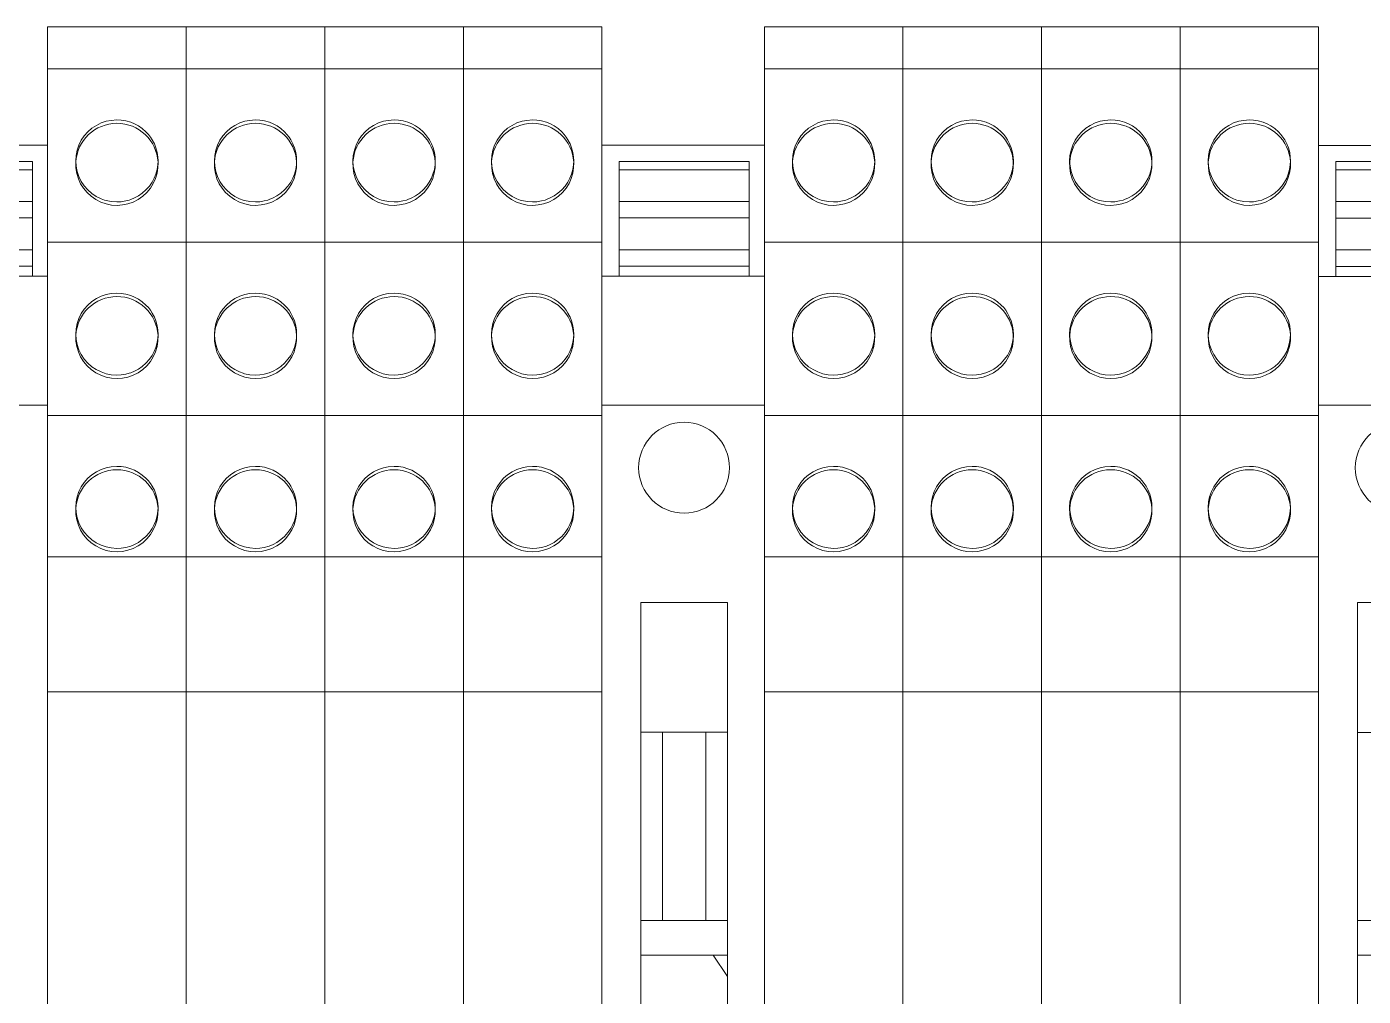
# Model space of a CAD drawing. Header units: millimetres. Extents: x 979 to 3414, y -1029 to 703.
# Drawn here: x 2670.4 to 2732.1, y -971.7 to -926.9 of the extents above; entities that cross this region are included whole.
import ezdxf

# ---------------------------------------------------------------- set-up
doc = ezdxf.new("R2010")
doc.units = ezdxf.units.MM
doc.layers.add('eProC - L2', color=41, linetype='Continuous', lineweight=20)

# ---------------------------------------------------------------- blocks, each defined once
blk = doc.blocks.new('eProC_Z_BPSN-SI-520')
at = {"layer": 'eProC - L2'}
for p, q in [((0.794, -6.05), (0.794, -0.749)), ((0.794, -0.749), (3.794, -0.749)), ((0.794, -1.131), (3.794, -1.131)), ((6.794, -0.749), (3.794, -0.749)), ((6.794, -1.131), (3.794, -1.131)), ((6.794, -6.05), (6.794, -0.749)), ((0.794, -2.594), (3.794, -2.594)), ((6.794, -2.594), (3.794, -2.594)), ((0.794, -3.358), (3.794, -3.358)), ((6.794, -3.358), (3.794, -3.358)), ((0.794, -4.822), (3.794, -4.822)), ((6.794, -4.822), (3.794, -4.822)), ((7.5, -6.05), (0, -6.05)), ((0.794, -5.585), (3.794, -5.585)), ((6.794, -5.585), (3.794, -5.585)), ((7.5, -11.996), (0, -11.996)), ((1.794, -42.11), (1.794, -21.11)), ((1.794, -21.11), (5.794, -21.11)), ((5.794, -42.11), (5.794, -21.11)), ((1.794, -27.11), (5.794, -27.11)), ((2.794, -35.795), (2.794, -27.11)), ((4.794, -35.795), (4.794, -27.11)), ((1.794, -35.795), (5.794, -35.795)), ((1.794, -37.396), (5.794, -37.396)), ((5.794, -38.389), (5.144, -37.396)), ((1.794, -42.11), (5.794, -42.11)), ((1.794, -59.11), (1.794, -44.11)), ((1.794, -44.11), (5.794, -44.11)), ((5.794, -59.11), (5.794, -44.11)), ((1.794, -59.11), (5.794, -59.11)), ((7.5, -60.072), (0, -60.072)), ((7.5, -61.577), (0, -61.577)), ((0.644, -78.601), (0.644, -61.577)), ((0.994, -78.601), (0.994, -61.577)), ((6.594, -61.647), (0.994, -61.647)), ((6.594, -78.601), (6.594, -61.577)), ((6.944, -78.601), (6.944, -61.577)), ((0.994, -67.83), (0.644, -67.83)), ((6.594, -67.83), (6.944, -67.83)), ((6.594, -68.91), (0.994, -68.91)), ((1.294, -77.853), (1.294, -69.103)), ((6.594, -69.103), (1.294, -69.103)), ((0.994, -70.001), (0.644, -70.001)), ((6.594, -69.783), (1.294, -69.783)), ((6.594, -70.001), (6.944, -70.001)), ((6.594, -70.757), (1.294, -70.757)), ((0.644, -71.801), (0.994, -71.801)), ((6.594, -71.919), (1.294, -71.919)), ((6.944, -71.801), (6.594, -71.801)), ((6.594, -72.893), (1.294, -72.893)), ((6.594, -74.054), (1.294, -74.054)), ((0.994, -74.801), (0.644, -74.801)), ((6.594, -75.029), (1.294, -75.029)), ((6.594, -74.801), (6.944, -74.801)), ((6.594, -76.19), (1.294, -76.19)), ((6.594, -77.165), (1.294, -77.165)), ((6.594, -77.853), (1.294, -77.853)), ((6.594, -78.601), (0.994, -78.601))]:
    blk.add_line(p, q, dxfattribs=at)
blk.add_lwpolyline([(0, 0), (7.5, 0), (7.5, -78.601), (0, -78.601)], close=True, dxfattribs=at)
for centre in [(3.794, -14.89), (3.794, -64.565)]:
    blk.add_circle(centre, 2.1, dxfattribs=at)

msp = doc.modelspace()

# ---------------------------------------------------------------- linework, layer by layer
at = {"layer": 'eProC - L2'}
for p, q in [((2677.771, -926.895), (2671.371, -926.895)), ((2671.371, -926.895), (2671.371, -951.384)), ((2677.771, -926.896), (2671.371, -926.896)), ((2677.771, -926.902), (2671.371, -926.902)), ((2677.771, -926.895), (2677.771, -1014.872)), ((2684.171, -926.895), (2677.771, -926.895)), ((2677.771, -926.895), (2677.771, -951.384)), ((2684.171, -926.896), (2677.771, -926.896)), ((2684.171, -926.902), (2677.771, -926.902)), ((2684.171, -926.895), (2684.171, -1014.872)), ((2690.571, -926.895), (2684.171, -926.895)), ((2684.171, -926.895), (2684.171, -951.384)), ((2690.571, -926.896), (2684.171, -926.896)), ((2690.571, -926.902), (2684.171, -926.902)), ((2690.571, -926.895), (2690.571, -1014.872)), ((2696.971, -926.895), (2690.571, -926.895)), ((2690.571, -926.895), (2690.571, -951.384)), ((2696.971, -926.896), (2690.571, -926.896)), ((2696.971, -926.902), (2690.571, -926.902)), ((2696.971, -926.895), (2696.971, -1014.872)), ((2696.971, -926.895), (2696.971, -951.384)), ((2710.871, -926.895), (2704.471, -926.895)), ((2704.471, -926.895), (2704.471, -951.384)), ((2710.871, -926.896), (2704.471, -926.896)), ((2710.871, -926.902), (2704.471, -926.902)), ((2710.871, -926.895), (2710.871, -1014.872)), ((2717.271, -926.895), (2710.871, -926.895)), ((2710.871, -926.895), (2710.871, -951.384)), ((2717.271, -926.896), (2710.871, -926.896)), ((2717.271, -926.902), (2710.871, -926.902)), ((2717.271, -926.895), (2717.271, -1014.872)), ((2723.671, -926.895), (2717.271, -926.895)), ((2717.271, -926.895), (2717.271, -951.384)), ((2723.671, -926.896), (2717.271, -926.896)), ((2723.671, -926.902), (2717.271, -926.902)), ((2723.671, -926.895), (2723.671, -1014.872)), ((2730.071, -926.895), (2723.671, -926.895)), ((2723.671, -926.895), (2723.671, -951.384)), ((2730.071, -926.896), (2723.671, -926.896)), ((2730.071, -926.902), (2723.671, -926.902)), ((2730.071, -926.895), (2730.071, -1014.872)), ((2730.071, -926.895), (2730.071, -951.384)), ((2677.771, -928.847), (2671.371, -928.847)), ((2684.171, -928.847), (2677.771, -928.847)), ((2690.571, -928.847), (2684.171, -928.847)), ((2696.971, -928.847), (2690.571, -928.847)), ((2710.871, -928.847), (2704.471, -928.847)), ((2717.271, -928.847), (2710.871, -928.847)), ((2723.671, -928.847), (2717.271, -928.847)), ((2730.071, -928.847), (2723.671, -928.847)), ((2672.671, -933.087), (2672.671, -933.25)), ((2676.472, -933.25), (2676.472, -933.087)), ((2679.071, -933.087), (2679.071, -933.25)), ((2682.872, -933.25), (2682.872, -933.087)), ((2685.471, -933.087), (2685.471, -933.25)), ((2689.272, -933.25), (2689.272, -933.087)), ((2691.871, -933.087), (2691.871, -933.25)), ((2695.672, -933.25), (2695.672, -933.087)), ((2705.771, -933.087), (2705.771, -933.25)), ((2709.572, -933.25), (2709.572, -933.087)), ((2712.171, -933.087), (2712.171, -933.25)), ((2715.972, -933.25), (2715.972, -933.087)), ((2718.571, -933.087), (2718.571, -933.25)), ((2722.372, -933.25), (2722.372, -933.087)), ((2724.971, -933.087), (2724.971, -933.25)), ((2728.772, -933.25), (2728.772, -933.087)), ((2677.771, -936.847), (2671.371, -936.847)), ((2684.171, -936.847), (2677.771, -936.847)), ((2690.571, -936.847), (2684.171, -936.847)), ((2696.971, -936.847), (2690.571, -936.847)), ((2710.871, -936.847), (2704.471, -936.847)), ((2717.271, -936.847), (2710.871, -936.847)), ((2723.671, -936.847), (2717.271, -936.847)), ((2730.071, -936.847), (2723.671, -936.847)), ((2672.671, -941.087), (2672.671, -941.25)), ((2676.472, -941.25), (2676.472, -941.087)), ((2679.071, -941.087), (2679.071, -941.25)), ((2682.872, -941.25), (2682.872, -941.087)), ((2685.471, -941.087), (2685.471, -941.25)), ((2689.272, -941.25), (2689.272, -941.087)), ((2691.871, -941.087), (2691.871, -941.25)), ((2695.672, -941.25), (2695.672, -941.087)), ((2705.771, -941.087), (2705.771, -941.25)), ((2709.572, -941.25), (2709.572, -941.087)), ((2712.171, -941.087), (2712.171, -941.25)), ((2715.972, -941.25), (2715.972, -941.087)), ((2718.571, -941.087), (2718.571, -941.25)), ((2722.372, -941.25), (2722.372, -941.087)), ((2724.971, -941.087), (2724.971, -941.25)), ((2728.772, -941.25), (2728.772, -941.087)), ((2677.771, -944.847), (2671.371, -944.847)), ((2684.171, -944.847), (2677.771, -944.847)), ((2690.571, -944.847), (2684.171, -944.847)), ((2696.971, -944.847), (2690.571, -944.847)), ((2710.871, -944.847), (2704.471, -944.847)), ((2717.271, -944.847), (2710.871, -944.847)), ((2723.671, -944.847), (2717.271, -944.847)), ((2730.071, -944.847), (2723.671, -944.847)), ((2672.671, -949.087), (2672.671, -949.25)), ((2676.472, -949.25), (2676.472, -949.087)), ((2679.071, -949.087), (2679.071, -949.25)), ((2682.872, -949.25), (2682.872, -949.087)), ((2685.471, -949.087), (2685.471, -949.25)), ((2689.272, -949.25), (2689.272, -949.087)), ((2691.871, -949.087), (2691.871, -949.25)), ((2695.672, -949.25), (2695.672, -949.087)), ((2705.771, -949.087), (2705.771, -949.25)), ((2709.572, -949.25), (2709.572, -949.087)), ((2712.171, -949.087), (2712.171, -949.25)), ((2715.972, -949.25), (2715.972, -949.087)), ((2718.571, -949.087), (2718.571, -949.25)), ((2722.372, -949.25), (2722.372, -949.087)), ((2724.971, -949.087), (2724.971, -949.25)), ((2728.772, -949.25), (2728.772, -949.087)), ((2677.771, -951.384), (2671.371, -951.384)), ((2671.371, -951.384), (2671.371, -957.605)), ((2677.771, -957.605), (2677.771, -951.384)), ((2684.171, -951.384), (2677.771, -951.384)), ((2677.771, -951.384), (2677.771, -957.605)), ((2684.171, -957.605), (2684.171, -951.384)), ((2690.571, -951.384), (2684.171, -951.384)), ((2684.171, -951.384), (2684.171, -957.605)), ((2690.571, -957.605), (2690.571, -951.384)), ((2696.971, -951.384), (2690.571, -951.384)), ((2690.571, -951.384), (2690.571, -957.605)), ((2696.971, -957.605), (2696.971, -951.384)), ((2696.971, -951.384), (2696.971, -957.605)), ((2710.871, -951.384), (2704.471, -951.384)), ((2704.471, -951.384), (2704.471, -957.605)), ((2710.871, -957.605), (2710.871, -951.384)), ((2717.271, -951.384), (2710.871, -951.384)), ((2710.871, -951.384), (2710.871, -957.605)), ((2717.271, -957.605), (2717.271, -951.384)), ((2723.671, -951.384), (2717.271, -951.384)), ((2717.271, -951.384), (2717.271, -957.605)), ((2723.671, -957.605), (2723.671, -951.384)), ((2730.071, -951.384), (2723.671, -951.384)), ((2723.671, -951.384), (2723.671, -957.605)), ((2730.071, -957.605), (2730.071, -951.384)), ((2730.071, -951.384), (2730.071, -957.605)), ((2677.771, -957.605), (2671.371, -957.605)), ((2671.371, -1006.872), (2671.371, -957.605)), ((2671.971, -957.612), (2671.371, -957.612)), ((2677.771, -957.612), (2677.171, -957.612)), ((2684.171, -957.605), (2677.771, -957.605)), ((2677.771, -1006.872), (2677.771, -957.605)), ((2678.371, -957.612), (2677.771, -957.612)), ((2684.171, -957.612), (2683.571, -957.612)), ((2690.571, -957.605), (2684.171, -957.605)), ((2684.171, -1006.872), (2684.171, -957.605)), ((2684.771, -957.612), (2684.171, -957.612)), ((2690.571, -957.612), (2689.971, -957.612)), ((2696.971, -957.605), (2690.571, -957.605)), ((2690.571, -1006.872), (2690.571, -957.605)), ((2691.171, -957.612), (2690.571, -957.612)), ((2696.971, -1006.872), (2696.971, -957.605)), ((2710.871, -957.605), (2704.471, -957.605)), ((2704.471, -1006.872), (2704.471, -957.605)), ((2705.071, -957.612), (2704.471, -957.612)), ((2710.871, -957.612), (2710.271, -957.612)), ((2717.271, -957.605), (2710.871, -957.605)), ((2710.871, -1006.872), (2710.871, -957.605)), ((2711.471, -957.612), (2710.871, -957.612)), ((2717.271, -957.612), (2716.671, -957.612)), ((2723.671, -957.605), (2717.271, -957.605)), ((2717.271, -1006.872), (2717.271, -957.605)), ((2717.871, -957.612), (2717.271, -957.612)), ((2723.671, -957.612), (2723.071, -957.612)), ((2730.071, -957.605), (2723.671, -957.605)), ((2723.671, -1006.872), (2723.671, -957.605)), ((2724.271, -957.612), (2723.671, -957.612)), ((2730.071, -1006.872), (2730.071, -957.605))]:
    msp.add_line(p, q, dxfattribs=at)
for points in [[(2672.671, -933.087), (2672.687, -932.84), (2672.736, -932.598), (2672.816, -932.363), (2672.926, -932.141), (2673.064, -931.936), (2673.228, -931.75), (2673.416, -931.587), (2673.622, -931.45), (2673.844, -931.341), (2674.079, -931.262), (2674.301, -931.218), (2674.571, -931.197)], [(2676.472, -933.088), (2676.463, -932.913), (2676.433, -932.709), (2676.372, -932.482), (2676.3, -932.302), (2676.202, -932.116), (2676.12, -931.991), (2676.024, -931.868), (2675.913, -931.748), (2675.744, -931.599), (2675.567, -931.477), (2675.388, -931.381), (2675.211, -931.307), (2674.983, -931.242), (2674.768, -931.208), (2674.571, -931.197)], [(2679.071, -933.087), (2679.087, -932.84), (2679.136, -932.598), (2679.216, -932.363), (2679.326, -932.141), (2679.464, -931.936), (2679.628, -931.75), (2679.816, -931.587), (2680.022, -931.45), (2680.244, -931.341), (2680.479, -931.262), (2680.701, -931.218), (2680.971, -931.197)], [(2682.872, -933.088), (2682.863, -932.913), (2682.833, -932.709), (2682.772, -932.482), (2682.7, -932.302), (2682.602, -932.116), (2682.52, -931.991), (2682.424, -931.868), (2682.313, -931.748), (2682.144, -931.599), (2681.967, -931.477), (2681.788, -931.381), (2681.611, -931.307), (2681.383, -931.242), (2681.168, -931.208), (2680.971, -931.197)], [(2685.471, -933.087), (2685.487, -932.84), (2685.536, -932.598), (2685.616, -932.363), (2685.726, -932.141), (2685.864, -931.936), (2686.028, -931.75), (2686.216, -931.587), (2686.422, -931.45), (2686.644, -931.341), (2686.879, -931.262), (2687.101, -931.218), (2687.371, -931.197)], [(2689.272, -933.088), (2689.263, -932.913), (2689.233, -932.709), (2689.172, -932.482), (2689.1, -932.302), (2689.002, -932.116), (2688.92, -931.991), (2688.824, -931.868), (2688.713, -931.748), (2688.544, -931.599), (2688.367, -931.477), (2688.188, -931.381), (2688.011, -931.307), (2687.783, -931.242), (2687.568, -931.208), (2687.371, -931.197)], [(2691.871, -933.087), (2691.887, -932.84), (2691.936, -932.598), (2692.016, -932.363), (2692.126, -932.141), (2692.264, -931.936), (2692.428, -931.75), (2692.616, -931.587), (2692.822, -931.45), (2693.044, -931.341), (2693.279, -931.262), (2693.501, -931.218), (2693.771, -931.197)], [(2695.672, -933.088), (2695.663, -932.913), (2695.633, -932.709), (2695.572, -932.482), (2695.5, -932.302), (2695.402, -932.116), (2695.32, -931.991), (2695.224, -931.868), (2695.113, -931.748), (2694.944, -931.599), (2694.767, -931.477), (2694.588, -931.381), (2694.411, -931.307), (2694.183, -931.242), (2693.968, -931.208), (2693.771, -931.197)], [(2705.771, -933.087), (2705.787, -932.84), (2705.836, -932.598), (2705.916, -932.363), (2706.026, -932.141), (2706.164, -931.936), (2706.328, -931.75), (2706.516, -931.587), (2706.722, -931.45), (2706.944, -931.341), (2707.179, -931.262), (2707.401, -931.218), (2707.671, -931.197)], [(2709.572, -933.088), (2709.563, -932.913), (2709.533, -932.709), (2709.472, -932.482), (2709.4, -932.302), (2709.302, -932.116), (2709.22, -931.991), (2709.124, -931.868), (2709.013, -931.748), (2708.844, -931.599), (2708.667, -931.477), (2708.488, -931.381), (2708.311, -931.307), (2708.083, -931.242), (2707.868, -931.208), (2707.671, -931.197)], [(2712.171, -933.087), (2712.187, -932.84), (2712.236, -932.598), (2712.316, -932.363), (2712.426, -932.141), (2712.564, -931.936), (2712.728, -931.75), (2712.916, -931.587), (2713.122, -931.45), (2713.344, -931.341), (2713.579, -931.262), (2713.801, -931.218), (2714.071, -931.197)], [(2715.972, -933.088), (2715.963, -932.913), (2715.933, -932.709), (2715.872, -932.482), (2715.8, -932.302), (2715.702, -932.116), (2715.62, -931.991), (2715.524, -931.868), (2715.413, -931.748), (2715.244, -931.599), (2715.067, -931.477), (2714.888, -931.381), (2714.711, -931.307), (2714.483, -931.242), (2714.268, -931.208), (2714.071, -931.197)], [(2718.571, -933.087), (2718.587, -932.84), (2718.636, -932.598), (2718.716, -932.363), (2718.826, -932.141), (2718.964, -931.936), (2719.128, -931.75), (2719.316, -931.587), (2719.522, -931.45), (2719.744, -931.341), (2719.979, -931.262), (2720.201, -931.218), (2720.471, -931.197)], [(2722.372, -933.088), (2722.363, -932.913), (2722.333, -932.709), (2722.272, -932.482), (2722.2, -932.302), (2722.102, -932.116), (2722.02, -931.991), (2721.924, -931.868), (2721.813, -931.748), (2721.644, -931.599), (2721.467, -931.477), (2721.288, -931.381), (2721.111, -931.307), (2720.883, -931.242), (2720.668, -931.208), (2720.471, -931.197)], [(2724.971, -933.087), (2724.987, -932.84), (2725.036, -932.598), (2725.116, -932.363), (2725.226, -932.141), (2725.364, -931.936), (2725.528, -931.75), (2725.716, -931.587), (2725.922, -931.45), (2726.144, -931.341), (2726.379, -931.262), (2726.601, -931.218), (2726.871, -931.197)], [(2728.772, -933.088), (2728.763, -932.913), (2728.733, -932.709), (2728.672, -932.482), (2728.6, -932.302), (2728.502, -932.116), (2728.42, -931.991), (2728.324, -931.868), (2728.213, -931.748), (2728.044, -931.599), (2727.867, -931.477), (2727.688, -931.381), (2727.511, -931.307), (2727.283, -931.242), (2727.068, -931.208), (2726.871, -931.197)], [(2673.997, -934.898), (2673.836, -934.84), (2673.619, -934.732), (2673.417, -934.595), (2673.229, -934.429), (2673.064, -934.242), (2672.927, -934.037), (2672.816, -933.813), (2672.736, -933.578), (2672.688, -933.336), (2672.671, -933.088), (2672.671, -933.087)], [(2675.142, -934.899), (2675.206, -934.877), (2675.384, -934.804), (2675.563, -934.707), (2675.741, -934.583), (2675.912, -934.432), (2676.069, -934.255), (2676.196, -934.072), (2676.294, -933.888), (2676.367, -933.709), (2676.43, -933.482), (2676.462, -933.275), (2676.472, -933.091), (2676.472, -933.088)], [(2680.397, -934.898), (2680.236, -934.84), (2680.019, -934.732), (2679.817, -934.595), (2679.629, -934.429), (2679.464, -934.242), (2679.327, -934.037), (2679.216, -933.813), (2679.136, -933.578), (2679.088, -933.336), (2679.071, -933.088), (2679.071, -933.087)], [(2681.542, -934.899), (2681.606, -934.877), (2681.784, -934.804), (2681.963, -934.707), (2682.141, -934.583), (2682.312, -934.432), (2682.469, -934.255), (2682.596, -934.072), (2682.694, -933.888), (2682.767, -933.709), (2682.83, -933.482), (2682.862, -933.275), (2682.872, -933.091), (2682.872, -933.088)], [(2686.797, -934.898), (2686.636, -934.84), (2686.419, -934.732), (2686.217, -934.595), (2686.029, -934.429), (2685.864, -934.242), (2685.727, -934.037), (2685.616, -933.813), (2685.536, -933.578), (2685.488, -933.336), (2685.471, -933.088), (2685.471, -933.087)], [(2687.942, -934.899), (2688.006, -934.877), (2688.184, -934.804), (2688.363, -934.707), (2688.541, -934.583), (2688.712, -934.432), (2688.869, -934.255), (2688.996, -934.072), (2689.094, -933.888), (2689.167, -933.709), (2689.23, -933.482), (2689.262, -933.275), (2689.272, -933.091), (2689.272, -933.088)], [(2693.197, -934.898), (2693.036, -934.84), (2692.819, -934.732), (2692.617, -934.595), (2692.429, -934.429), (2692.264, -934.242), (2692.127, -934.037), (2692.016, -933.813), (2691.936, -933.578), (2691.888, -933.336), (2691.871, -933.088), (2691.871, -933.087)], [(2694.342, -934.899), (2694.406, -934.877), (2694.584, -934.804), (2694.763, -934.707), (2694.941, -934.583), (2695.112, -934.432), (2695.269, -934.255), (2695.396, -934.072), (2695.494, -933.888), (2695.567, -933.709), (2695.63, -933.482), (2695.662, -933.275), (2695.672, -933.091), (2695.672, -933.088)], [(2707.097, -934.898), (2706.936, -934.84), (2706.719, -934.732), (2706.517, -934.595), (2706.329, -934.429), (2706.164, -934.242), (2706.027, -934.037), (2705.916, -933.813), (2705.836, -933.578), (2705.788, -933.336), (2705.771, -933.088), (2705.771, -933.087)], [(2708.242, -934.899), (2708.306, -934.877), (2708.484, -934.804), (2708.663, -934.707), (2708.841, -934.583), (2709.012, -934.432), (2709.169, -934.255), (2709.296, -934.072), (2709.394, -933.888), (2709.467, -933.709), (2709.53, -933.482), (2709.562, -933.275), (2709.572, -933.091), (2709.572, -933.088)], [(2713.497, -934.898), (2713.336, -934.84), (2713.119, -934.732), (2712.917, -934.595), (2712.729, -934.429), (2712.564, -934.242), (2712.427, -934.037), (2712.316, -933.813), (2712.236, -933.578), (2712.188, -933.336), (2712.171, -933.088), (2712.171, -933.087)], [(2714.642, -934.899), (2714.706, -934.877), (2714.884, -934.804), (2715.063, -934.707), (2715.241, -934.583), (2715.412, -934.432), (2715.569, -934.255), (2715.696, -934.072), (2715.794, -933.888), (2715.867, -933.709), (2715.93, -933.482), (2715.962, -933.275), (2715.972, -933.091), (2715.972, -933.088)], [(2719.897, -934.898), (2719.736, -934.84), (2719.519, -934.732), (2719.317, -934.595), (2719.129, -934.429), (2718.964, -934.242), (2718.827, -934.037), (2718.716, -933.813), (2718.636, -933.578), (2718.588, -933.336), (2718.571, -933.088), (2718.571, -933.087)], [(2721.042, -934.899), (2721.106, -934.877), (2721.284, -934.804), (2721.463, -934.707), (2721.641, -934.583), (2721.812, -934.432), (2721.969, -934.255), (2722.096, -934.072), (2722.194, -933.888), (2722.267, -933.709), (2722.33, -933.482), (2722.362, -933.275), (2722.372, -933.091), (2722.372, -933.088)], [(2726.297, -934.898), (2726.136, -934.84), (2725.919, -934.732), (2725.717, -934.595), (2725.529, -934.429), (2725.364, -934.242), (2725.227, -934.037), (2725.116, -933.813), (2725.036, -933.578), (2724.988, -933.336), (2724.971, -933.088), (2724.971, -933.087)], [(2727.442, -934.899), (2727.506, -934.877), (2727.684, -934.804), (2727.863, -934.707), (2728.041, -934.583), (2728.212, -934.432), (2728.369, -934.255), (2728.496, -934.072), (2728.594, -933.888), (2728.667, -933.709), (2728.73, -933.482), (2728.762, -933.275), (2728.772, -933.091), (2728.772, -933.088)], [(2674.571, -934.987), (2674.312, -934.967), (2674.067, -934.918), (2673.997, -934.898)], [(2674.571, -934.987), (2674.765, -934.977), (2674.978, -934.942), (2675.142, -934.899)], [(2680.971, -934.987), (2680.712, -934.967), (2680.467, -934.918), (2680.397, -934.898)], [(2680.971, -934.987), (2681.165, -934.977), (2681.378, -934.942), (2681.542, -934.899)], [(2687.371, -934.987), (2687.112, -934.967), (2686.867, -934.918), (2686.797, -934.898)], [(2687.371, -934.987), (2687.565, -934.977), (2687.778, -934.942), (2687.942, -934.899)], [(2693.771, -934.987), (2693.512, -934.967), (2693.267, -934.918), (2693.197, -934.898)], [(2693.771, -934.987), (2693.965, -934.977), (2694.178, -934.942), (2694.342, -934.899)], [(2707.671, -934.987), (2707.412, -934.967), (2707.167, -934.918), (2707.097, -934.898)], [(2707.671, -934.987), (2707.865, -934.977), (2708.078, -934.942), (2708.242, -934.899)], [(2714.071, -934.987), (2713.812, -934.967), (2713.567, -934.918), (2713.497, -934.898)], [(2714.071, -934.987), (2714.265, -934.977), (2714.478, -934.942), (2714.642, -934.899)], [(2720.471, -934.987), (2720.212, -934.967), (2719.967, -934.918), (2719.897, -934.898)], [(2720.471, -934.987), (2720.665, -934.977), (2720.878, -934.942), (2721.042, -934.899)], [(2726.871, -934.987), (2726.612, -934.967), (2726.367, -934.918), (2726.297, -934.898)], [(2726.871, -934.987), (2727.065, -934.977), (2727.278, -934.942), (2727.442, -934.899)], [(2672.671, -941.087), (2672.687, -940.84), (2672.736, -940.598), (2672.816, -940.363), (2672.926, -940.141), (2673.064, -939.936), (2673.228, -939.75), (2673.416, -939.587), (2673.622, -939.45), (2673.844, -939.341), (2674.079, -939.262), (2674.301, -939.218), (2674.571, -939.197)], [(2676.472, -941.088), (2676.463, -940.913), (2676.433, -940.709), (2676.372, -940.482), (2676.3, -940.302), (2676.202, -940.116), (2676.12, -939.991), (2676.024, -939.868), (2675.913, -939.748), (2675.744, -939.599), (2675.567, -939.477), (2675.388, -939.381), (2675.211, -939.307), (2674.983, -939.242), (2674.768, -939.208), (2674.571, -939.197)], [(2679.071, -941.087), (2679.087, -940.84), (2679.136, -940.598), (2679.216, -940.363), (2679.326, -940.141), (2679.464, -939.936), (2679.628, -939.75), (2679.816, -939.587), (2680.022, -939.45), (2680.244, -939.341), (2680.479, -939.262), (2680.701, -939.218), (2680.971, -939.197)], [(2682.872, -941.088), (2682.863, -940.913), (2682.833, -940.709), (2682.772, -940.482), (2682.7, -940.302), (2682.602, -940.116), (2682.52, -939.991), (2682.424, -939.868), (2682.313, -939.748), (2682.144, -939.599), (2681.967, -939.477), (2681.788, -939.381), (2681.611, -939.307), (2681.383, -939.242), (2681.168, -939.208), (2680.971, -939.197)], [(2685.471, -941.087), (2685.487, -940.84), (2685.536, -940.598), (2685.616, -940.363), (2685.726, -940.141), (2685.864, -939.936), (2686.028, -939.75), (2686.216, -939.587), (2686.422, -939.45), (2686.644, -939.341), (2686.879, -939.262), (2687.101, -939.218), (2687.371, -939.197)], [(2689.272, -941.088), (2689.263, -940.913), (2689.233, -940.709), (2689.172, -940.482), (2689.1, -940.302), (2689.002, -940.116), (2688.92, -939.991), (2688.824, -939.868), (2688.713, -939.748), (2688.544, -939.599), (2688.367, -939.477), (2688.188, -939.381), (2688.011, -939.307), (2687.783, -939.242), (2687.568, -939.208), (2687.371, -939.197)], [(2691.871, -941.087), (2691.887, -940.84), (2691.936, -940.598), (2692.016, -940.363), (2692.126, -940.141), (2692.264, -939.936), (2692.428, -939.75), (2692.616, -939.587), (2692.822, -939.45), (2693.044, -939.341), (2693.279, -939.262), (2693.501, -939.218), (2693.771, -939.197)], [(2695.672, -941.088), (2695.663, -940.913), (2695.633, -940.709), (2695.572, -940.482), (2695.5, -940.302), (2695.402, -940.116), (2695.32, -939.991), (2695.224, -939.868), (2695.113, -939.748), (2694.944, -939.599), (2694.767, -939.477), (2694.588, -939.381), (2694.411, -939.307), (2694.183, -939.242), (2693.968, -939.208), (2693.771, -939.197)], [(2705.771, -941.087), (2705.787, -940.84), (2705.836, -940.598), (2705.916, -940.363), (2706.026, -940.141), (2706.164, -939.936), (2706.328, -939.75), (2706.516, -939.587), (2706.722, -939.45), (2706.944, -939.341), (2707.179, -939.262), (2707.401, -939.218), (2707.671, -939.197)], [(2709.572, -941.088), (2709.563, -940.913), (2709.533, -940.709), (2709.472, -940.482), (2709.4, -940.302), (2709.302, -940.116), (2709.22, -939.991), (2709.124, -939.868), (2709.013, -939.748), (2708.844, -939.599), (2708.667, -939.477), (2708.488, -939.381), (2708.311, -939.307), (2708.083, -939.242), (2707.868, -939.208), (2707.671, -939.197)], [(2712.171, -941.087), (2712.187, -940.84), (2712.236, -940.598), (2712.316, -940.363), (2712.426, -940.141), (2712.564, -939.936), (2712.728, -939.75), (2712.916, -939.587), (2713.122, -939.45), (2713.344, -939.341), (2713.579, -939.262), (2713.801, -939.218), (2714.071, -939.197)], [(2715.972, -941.088), (2715.963, -940.913), (2715.933, -940.709), (2715.872, -940.482), (2715.8, -940.302), (2715.702, -940.116), (2715.62, -939.991), (2715.524, -939.868), (2715.413, -939.748), (2715.244, -939.599), (2715.067, -939.477), (2714.888, -939.381), (2714.711, -939.307), (2714.483, -939.242), (2714.268, -939.208), (2714.071, -939.197)], [(2718.571, -941.087), (2718.587, -940.84), (2718.636, -940.598), (2718.716, -940.363), (2718.826, -940.141), (2718.964, -939.936), (2719.128, -939.75), (2719.316, -939.587), (2719.522, -939.45), (2719.744, -939.341), (2719.979, -939.262), (2720.201, -939.218), (2720.471, -939.197)], [(2722.372, -941.088), (2722.363, -940.913), (2722.333, -940.709), (2722.272, -940.482), (2722.2, -940.302), (2722.102, -940.116), (2722.02, -939.991), (2721.924, -939.868), (2721.813, -939.748), (2721.644, -939.599), (2721.467, -939.477), (2721.288, -939.381), (2721.111, -939.307), (2720.883, -939.242), (2720.668, -939.208), (2720.471, -939.197)], [(2724.971, -941.087), (2724.987, -940.84), (2725.036, -940.598), (2725.116, -940.363), (2725.226, -940.141), (2725.364, -939.936), (2725.528, -939.75), (2725.716, -939.587), (2725.922, -939.45), (2726.144, -939.341), (2726.379, -939.262), (2726.601, -939.218), (2726.871, -939.197)], [(2728.772, -941.088), (2728.763, -940.913), (2728.733, -940.709), (2728.672, -940.482), (2728.6, -940.302), (2728.502, -940.116), (2728.42, -939.991), (2728.324, -939.868), (2728.213, -939.748), (2728.044, -939.599), (2727.867, -939.477), (2727.688, -939.381), (2727.511, -939.307), (2727.283, -939.242), (2727.068, -939.208), (2726.871, -939.197)], [(2673.997, -942.898), (2673.836, -942.84), (2673.619, -942.732), (2673.417, -942.595), (2673.229, -942.429), (2673.064, -942.242), (2672.927, -942.037), (2672.816, -941.813), (2672.736, -941.578), (2672.688, -941.336), (2672.671, -941.088), (2672.671, -941.087)], [(2675.142, -942.899), (2675.206, -942.877), (2675.384, -942.804), (2675.563, -942.707), (2675.741, -942.583), (2675.912, -942.432), (2676.069, -942.255), (2676.196, -942.072), (2676.294, -941.888), (2676.367, -941.709), (2676.43, -941.482), (2676.462, -941.275), (2676.472, -941.091), (2676.472, -941.088)], [(2680.397, -942.898), (2680.236, -942.84), (2680.019, -942.732), (2679.817, -942.595), (2679.629, -942.429), (2679.464, -942.242), (2679.327, -942.037), (2679.216, -941.813), (2679.136, -941.578), (2679.088, -941.336), (2679.071, -941.088), (2679.071, -941.087)], [(2681.542, -942.899), (2681.606, -942.877), (2681.784, -942.804), (2681.963, -942.707), (2682.141, -942.583), (2682.312, -942.432), (2682.469, -942.255), (2682.596, -942.072), (2682.694, -941.888), (2682.767, -941.709), (2682.83, -941.482), (2682.862, -941.275), (2682.872, -941.091), (2682.872, -941.088)], [(2686.797, -942.898), (2686.636, -942.84), (2686.419, -942.732), (2686.217, -942.595), (2686.029, -942.429), (2685.864, -942.242), (2685.727, -942.037), (2685.616, -941.813), (2685.536, -941.578), (2685.488, -941.336), (2685.471, -941.088), (2685.471, -941.087)], [(2687.942, -942.899), (2688.006, -942.877), (2688.184, -942.804), (2688.363, -942.707), (2688.541, -942.583), (2688.712, -942.432), (2688.869, -942.255), (2688.996, -942.072), (2689.094, -941.888), (2689.167, -941.709), (2689.23, -941.482), (2689.262, -941.275), (2689.272, -941.091), (2689.272, -941.088)], [(2693.197, -942.898), (2693.036, -942.84), (2692.819, -942.732), (2692.617, -942.595), (2692.429, -942.429), (2692.264, -942.242), (2692.127, -942.037), (2692.016, -941.813), (2691.936, -941.578), (2691.888, -941.336), (2691.871, -941.088), (2691.871, -941.087)], [(2694.342, -942.899), (2694.406, -942.877), (2694.584, -942.804), (2694.763, -942.707), (2694.941, -942.583), (2695.112, -942.432), (2695.269, -942.255), (2695.396, -942.072), (2695.494, -941.888), (2695.567, -941.709), (2695.63, -941.482), (2695.662, -941.275), (2695.672, -941.091), (2695.672, -941.088)], [(2707.097, -942.898), (2706.936, -942.84), (2706.719, -942.732), (2706.517, -942.595), (2706.329, -942.429), (2706.164, -942.242), (2706.027, -942.037), (2705.916, -941.813), (2705.836, -941.578), (2705.788, -941.336), (2705.771, -941.088), (2705.771, -941.087)], [(2708.242, -942.899), (2708.306, -942.877), (2708.484, -942.804), (2708.663, -942.707), (2708.841, -942.583), (2709.012, -942.432), (2709.169, -942.255), (2709.296, -942.072), (2709.394, -941.888), (2709.467, -941.709), (2709.53, -941.482), (2709.562, -941.275), (2709.572, -941.091), (2709.572, -941.088)], [(2713.497, -942.898), (2713.336, -942.84), (2713.119, -942.732), (2712.917, -942.595), (2712.729, -942.429), (2712.564, -942.242), (2712.427, -942.037), (2712.316, -941.813), (2712.236, -941.578), (2712.188, -941.336), (2712.171, -941.088), (2712.171, -941.087)], [(2714.642, -942.899), (2714.706, -942.877), (2714.884, -942.804), (2715.063, -942.707), (2715.241, -942.583), (2715.412, -942.432), (2715.569, -942.255), (2715.696, -942.072), (2715.794, -941.888), (2715.867, -941.709), (2715.93, -941.482), (2715.962, -941.275), (2715.972, -941.091), (2715.972, -941.088)], [(2719.897, -942.898), (2719.736, -942.84), (2719.519, -942.732), (2719.317, -942.595), (2719.129, -942.429), (2718.964, -942.242), (2718.827, -942.037), (2718.716, -941.813), (2718.636, -941.578), (2718.588, -941.336), (2718.571, -941.088), (2718.571, -941.087)], [(2721.042, -942.899), (2721.106, -942.877), (2721.284, -942.804), (2721.463, -942.707), (2721.641, -942.583), (2721.812, -942.432), (2721.969, -942.255), (2722.096, -942.072), (2722.194, -941.888), (2722.267, -941.709), (2722.33, -941.482), (2722.362, -941.275), (2722.372, -941.091), (2722.372, -941.088)], [(2726.297, -942.898), (2726.136, -942.84), (2725.919, -942.732), (2725.717, -942.595), (2725.529, -942.429), (2725.364, -942.242), (2725.227, -942.037), (2725.116, -941.813), (2725.036, -941.578), (2724.988, -941.336), (2724.971, -941.088), (2724.971, -941.087)], [(2727.442, -942.899), (2727.506, -942.877), (2727.684, -942.804), (2727.863, -942.707), (2728.041, -942.583), (2728.212, -942.432), (2728.369, -942.255), (2728.496, -942.072), (2728.594, -941.888), (2728.667, -941.709), (2728.73, -941.482), (2728.762, -941.275), (2728.772, -941.091), (2728.772, -941.088)], [(2674.571, -942.987), (2674.312, -942.967), (2674.067, -942.918), (2673.997, -942.898)], [(2674.571, -942.987), (2674.765, -942.977), (2674.978, -942.942), (2675.142, -942.899)], [(2680.971, -942.987), (2680.712, -942.967), (2680.467, -942.918), (2680.397, -942.898)], [(2680.971, -942.987), (2681.165, -942.977), (2681.378, -942.942), (2681.542, -942.899)], [(2687.371, -942.987), (2687.112, -942.967), (2686.867, -942.918), (2686.797, -942.898)], [(2687.371, -942.987), (2687.565, -942.977), (2687.778, -942.942), (2687.942, -942.899)], [(2693.771, -942.987), (2693.512, -942.967), (2693.267, -942.918), (2693.197, -942.898)], [(2693.771, -942.987), (2693.965, -942.977), (2694.178, -942.942), (2694.342, -942.899)], [(2707.671, -942.987), (2707.412, -942.967), (2707.167, -942.918), (2707.097, -942.898)], [(2707.671, -942.987), (2707.865, -942.977), (2708.078, -942.942), (2708.242, -942.899)], [(2714.071, -942.987), (2713.812, -942.967), (2713.567, -942.918), (2713.497, -942.898)], [(2714.071, -942.987), (2714.265, -942.977), (2714.478, -942.942), (2714.642, -942.899)], [(2720.471, -942.987), (2720.212, -942.967), (2719.967, -942.918), (2719.897, -942.898)], [(2720.471, -942.987), (2720.665, -942.977), (2720.878, -942.942), (2721.042, -942.899)], [(2726.871, -942.987), (2726.612, -942.967), (2726.367, -942.918), (2726.297, -942.898)], [(2726.871, -942.987), (2727.065, -942.977), (2727.278, -942.942), (2727.442, -942.899)], [(2672.671, -949.087), (2672.687, -948.84), (2672.736, -948.598), (2672.816, -948.363), (2672.926, -948.141), (2673.064, -947.936), (2673.228, -947.75), (2673.416, -947.587), (2673.622, -947.45), (2673.844, -947.341), (2674.079, -947.262), (2674.301, -947.218), (2674.571, -947.197)], [(2676.472, -949.088), (2676.463, -948.913), (2676.433, -948.709), (2676.372, -948.482), (2676.3, -948.302), (2676.202, -948.116), (2676.12, -947.991), (2676.024, -947.868), (2675.913, -947.748), (2675.744, -947.599), (2675.567, -947.477), (2675.388, -947.381), (2675.211, -947.307), (2674.983, -947.242), (2674.768, -947.208), (2674.571, -947.197)], [(2679.071, -949.087), (2679.087, -948.84), (2679.136, -948.598), (2679.216, -948.363), (2679.326, -948.141), (2679.464, -947.936), (2679.628, -947.75), (2679.816, -947.587), (2680.022, -947.45), (2680.244, -947.341), (2680.479, -947.262), (2680.701, -947.218), (2680.971, -947.197)], [(2682.872, -949.088), (2682.863, -948.913), (2682.833, -948.709), (2682.772, -948.482), (2682.7, -948.302), (2682.602, -948.116), (2682.52, -947.991), (2682.424, -947.868), (2682.313, -947.748), (2682.144, -947.599), (2681.967, -947.477), (2681.788, -947.381), (2681.611, -947.307), (2681.383, -947.242), (2681.168, -947.208), (2680.971, -947.197)], [(2685.471, -949.087), (2685.487, -948.84), (2685.536, -948.598), (2685.616, -948.363), (2685.726, -948.141), (2685.864, -947.936), (2686.028, -947.75), (2686.216, -947.587), (2686.422, -947.45), (2686.644, -947.341), (2686.879, -947.262), (2687.101, -947.218), (2687.371, -947.197)], [(2689.272, -949.088), (2689.263, -948.913), (2689.233, -948.709), (2689.172, -948.482), (2689.1, -948.302), (2689.002, -948.116), (2688.92, -947.991), (2688.824, -947.868), (2688.713, -947.748), (2688.544, -947.599), (2688.367, -947.477), (2688.188, -947.381), (2688.011, -947.307), (2687.783, -947.242), (2687.568, -947.208), (2687.371, -947.197)], [(2691.871, -949.087), (2691.887, -948.84), (2691.936, -948.598), (2692.016, -948.363), (2692.126, -948.141), (2692.264, -947.936), (2692.428, -947.75), (2692.616, -947.587), (2692.822, -947.45), (2693.044, -947.341), (2693.279, -947.262), (2693.501, -947.218), (2693.771, -947.197)], [(2695.672, -949.088), (2695.663, -948.913), (2695.633, -948.709), (2695.572, -948.482), (2695.5, -948.302), (2695.402, -948.116), (2695.32, -947.991), (2695.224, -947.868), (2695.113, -947.748), (2694.944, -947.599), (2694.767, -947.477), (2694.588, -947.381), (2694.411, -947.307), (2694.183, -947.242), (2693.968, -947.208), (2693.771, -947.197)], [(2705.771, -949.087), (2705.787, -948.84), (2705.836, -948.598), (2705.916, -948.363), (2706.026, -948.141), (2706.164, -947.936), (2706.328, -947.75), (2706.516, -947.587), (2706.722, -947.45), (2706.944, -947.341), (2707.179, -947.262), (2707.401, -947.218), (2707.671, -947.197)], [(2709.572, -949.088), (2709.563, -948.913), (2709.533, -948.709), (2709.472, -948.482), (2709.4, -948.302), (2709.302, -948.116), (2709.22, -947.991), (2709.124, -947.868), (2709.013, -947.748), (2708.844, -947.599), (2708.667, -947.477), (2708.488, -947.381), (2708.311, -947.307), (2708.083, -947.242), (2707.868, -947.208), (2707.671, -947.197)], [(2712.171, -949.087), (2712.187, -948.84), (2712.236, -948.598), (2712.316, -948.363), (2712.426, -948.141), (2712.564, -947.936), (2712.728, -947.75), (2712.916, -947.587), (2713.122, -947.45), (2713.344, -947.341), (2713.579, -947.262), (2713.801, -947.218), (2714.071, -947.197)], [(2715.972, -949.088), (2715.963, -948.913), (2715.933, -948.709), (2715.872, -948.482), (2715.8, -948.302), (2715.702, -948.116), (2715.62, -947.991), (2715.524, -947.868), (2715.413, -947.748), (2715.244, -947.599), (2715.067, -947.477), (2714.888, -947.381), (2714.711, -947.307), (2714.483, -947.242), (2714.268, -947.208), (2714.071, -947.197)], [(2718.571, -949.087), (2718.587, -948.84), (2718.636, -948.598), (2718.716, -948.363), (2718.826, -948.141), (2718.964, -947.936), (2719.128, -947.75), (2719.316, -947.587), (2719.522, -947.45), (2719.744, -947.341), (2719.979, -947.262), (2720.201, -947.218), (2720.471, -947.197)], [(2722.372, -949.088), (2722.363, -948.913), (2722.333, -948.709), (2722.272, -948.482), (2722.2, -948.302), (2722.102, -948.116), (2722.02, -947.991), (2721.924, -947.868), (2721.813, -947.748), (2721.644, -947.599), (2721.467, -947.477), (2721.288, -947.381), (2721.111, -947.307), (2720.883, -947.242), (2720.668, -947.208), (2720.471, -947.197)], [(2724.971, -949.087), (2724.987, -948.84), (2725.036, -948.598), (2725.116, -948.363), (2725.226, -948.141), (2725.364, -947.936), (2725.528, -947.75), (2725.716, -947.587), (2725.922, -947.45), (2726.144, -947.341), (2726.379, -947.262), (2726.601, -947.218), (2726.871, -947.197)], [(2728.772, -949.088), (2728.763, -948.913), (2728.733, -948.709), (2728.672, -948.482), (2728.6, -948.302), (2728.502, -948.116), (2728.42, -947.991), (2728.324, -947.868), (2728.213, -947.748), (2728.044, -947.599), (2727.867, -947.477), (2727.688, -947.381), (2727.511, -947.307), (2727.283, -947.242), (2727.068, -947.208), (2726.871, -947.197)], [(2674.571, -950.987), (2674.312, -950.967), (2674.067, -950.918), (2673.836, -950.84), (2673.619, -950.732), (2673.417, -950.595), (2673.229, -950.429), (2673.064, -950.242), (2672.927, -950.037), (2672.816, -949.813), (2672.736, -949.578), (2672.688, -949.336), (2672.671, -949.088), (2672.671, -949.087)], [(2674.571, -950.987), (2674.765, -950.977), (2674.978, -950.942), (2675.206, -950.877), (2675.384, -950.804), (2675.563, -950.707), (2675.741, -950.583), (2675.912, -950.432), (2676.069, -950.255), (2676.196, -950.072), (2676.294, -949.888), (2676.367, -949.709), (2676.43, -949.482), (2676.462, -949.275), (2676.472, -949.091), (2676.472, -949.088)], [(2680.971, -950.987), (2680.712, -950.967), (2680.467, -950.918), (2680.236, -950.84), (2680.019, -950.732), (2679.817, -950.595), (2679.629, -950.429), (2679.464, -950.242), (2679.327, -950.037), (2679.216, -949.813), (2679.136, -949.578), (2679.088, -949.336), (2679.071, -949.088), (2679.071, -949.087)], [(2680.971, -950.987), (2681.165, -950.977), (2681.378, -950.942), (2681.606, -950.877), (2681.784, -950.804), (2681.963, -950.707), (2682.141, -950.583), (2682.312, -950.432), (2682.469, -950.255), (2682.596, -950.072), (2682.694, -949.888), (2682.767, -949.709), (2682.83, -949.482), (2682.862, -949.275), (2682.872, -949.091), (2682.872, -949.088)], [(2687.371, -950.987), (2687.112, -950.967), (2686.867, -950.918), (2686.636, -950.84), (2686.419, -950.732), (2686.217, -950.595), (2686.029, -950.429), (2685.864, -950.242), (2685.727, -950.037), (2685.616, -949.813), (2685.536, -949.578), (2685.488, -949.336), (2685.471, -949.088), (2685.471, -949.087)], [(2687.371, -950.987), (2687.565, -950.977), (2687.778, -950.942), (2688.006, -950.877), (2688.184, -950.804), (2688.363, -950.707), (2688.541, -950.583), (2688.712, -950.432), (2688.869, -950.255), (2688.996, -950.072), (2689.094, -949.888), (2689.167, -949.709), (2689.23, -949.482), (2689.262, -949.275), (2689.272, -949.091), (2689.272, -949.088)], [(2693.771, -950.987), (2693.512, -950.967), (2693.267, -950.918), (2693.036, -950.84), (2692.819, -950.732), (2692.617, -950.595), (2692.429, -950.429), (2692.264, -950.242), (2692.127, -950.037), (2692.016, -949.813), (2691.936, -949.578), (2691.888, -949.336), (2691.871, -949.088), (2691.871, -949.087)], [(2693.771, -950.987), (2693.965, -950.977), (2694.178, -950.942), (2694.406, -950.877), (2694.584, -950.804), (2694.763, -950.707), (2694.941, -950.583), (2695.112, -950.432), (2695.269, -950.255), (2695.396, -950.072), (2695.494, -949.888), (2695.567, -949.709), (2695.63, -949.482), (2695.662, -949.275), (2695.672, -949.091), (2695.672, -949.088)], [(2707.671, -950.987), (2707.412, -950.967), (2707.167, -950.918), (2706.936, -950.84), (2706.719, -950.732), (2706.517, -950.595), (2706.329, -950.429), (2706.164, -950.242), (2706.027, -950.037), (2705.916, -949.813), (2705.836, -949.578), (2705.788, -949.336), (2705.771, -949.088), (2705.771, -949.087)], [(2707.671, -950.987), (2707.865, -950.977), (2708.078, -950.942), (2708.306, -950.877), (2708.484, -950.804), (2708.663, -950.707), (2708.841, -950.583), (2709.012, -950.432), (2709.169, -950.255), (2709.296, -950.072), (2709.394, -949.888), (2709.467, -949.709), (2709.53, -949.482), (2709.562, -949.275), (2709.572, -949.091), (2709.572, -949.088)], [(2714.071, -950.987), (2713.812, -950.967), (2713.567, -950.918), (2713.336, -950.84), (2713.119, -950.732), (2712.917, -950.595), (2712.729, -950.429), (2712.564, -950.242), (2712.427, -950.037), (2712.316, -949.813), (2712.236, -949.578), (2712.188, -949.336), (2712.171, -949.088), (2712.171, -949.087)], [(2714.071, -950.987), (2714.265, -950.977), (2714.478, -950.942), (2714.706, -950.877), (2714.884, -950.804), (2715.063, -950.707), (2715.241, -950.583), (2715.412, -950.432), (2715.569, -950.255), (2715.696, -950.072), (2715.794, -949.888), (2715.867, -949.709), (2715.93, -949.482), (2715.962, -949.275), (2715.972, -949.091), (2715.972, -949.088)], [(2720.471, -950.987), (2720.212, -950.967), (2719.967, -950.918), (2719.736, -950.84), (2719.519, -950.732), (2719.317, -950.595), (2719.129, -950.429), (2718.964, -950.242), (2718.827, -950.037), (2718.716, -949.813), (2718.636, -949.578), (2718.588, -949.336), (2718.571, -949.088), (2718.571, -949.087)], [(2720.471, -950.987), (2720.665, -950.977), (2720.878, -950.942), (2721.106, -950.877), (2721.284, -950.804), (2721.463, -950.707), (2721.641, -950.583), (2721.812, -950.432), (2721.969, -950.255), (2722.096, -950.072), (2722.194, -949.888), (2722.267, -949.709), (2722.33, -949.482), (2722.362, -949.275), (2722.372, -949.091), (2722.372, -949.088)], [(2726.871, -950.987), (2726.612, -950.967), (2726.367, -950.918), (2726.136, -950.84), (2725.919, -950.732), (2725.717, -950.595), (2725.529, -950.429), (2725.364, -950.242), (2725.227, -950.037), (2725.116, -949.813), (2725.036, -949.578), (2724.988, -949.336), (2724.971, -949.088), (2724.971, -949.087)], [(2726.871, -950.987), (2727.065, -950.977), (2727.278, -950.942), (2727.506, -950.877), (2727.684, -950.804), (2727.863, -950.707), (2728.041, -950.583), (2728.212, -950.432), (2728.369, -950.255), (2728.496, -950.072), (2728.594, -949.888), (2728.667, -949.709), (2728.73, -949.482), (2728.762, -949.275), (2728.772, -949.091), (2728.772, -949.088)]]:
    msp.add_lwpolyline(points, dxfattribs=at)
for centre, start_param, end_param in [((2674.571, -933.25), 3.195722, 6.232913), ((2680.971, -933.25), 3.195722, 6.232913), ((2687.371, -933.25), 3.195722, 6.232913), ((2693.771, -933.25), 3.195722, 6.232913), ((2707.671, -933.25), 3.195722, 6.232913), ((2714.071, -933.25), 3.195722, 6.232913), ((2720.471, -933.25), 3.195722, 6.232913), ((2726.871, -933.25), 3.195722, 6.232913), ((2674.571, -933.25), 6.232913, 9.478907), ((2680.971, -933.25), 6.232913, 9.478907), ((2687.371, -933.25), 6.232913, 9.478907), ((2693.771, -933.25), 6.232913, 9.478907), ((2707.671, -933.25), 6.232913, 9.478907), ((2714.071, -933.25), 6.232913, 9.478907), ((2720.471, -933.25), 6.232913, 9.478907), ((2726.871, -933.25), 6.232913, 9.478907), ((2674.571, -941.25), 3.195722, 6.232913), ((2680.971, -941.25), 3.195722, 6.232913), ((2687.371, -941.25), 3.195722, 6.232913), ((2693.771, -941.25), 3.195722, 6.232913), ((2707.671, -941.25), 3.195722, 6.232913), ((2714.071, -941.25), 3.195722, 6.232913), ((2720.471, -941.25), 3.195722, 6.232913), ((2726.871, -941.25), 3.195722, 6.232913), ((2674.571, -941.25), 6.232913, 9.478907), ((2680.971, -941.25), 6.232913, 9.478907), ((2687.371, -941.25), 6.232913, 9.478907), ((2693.771, -941.25), 6.232913, 9.478907), ((2707.671, -941.25), 6.232913, 9.478907), ((2714.071, -941.25), 6.232913, 9.478907), ((2720.471, -941.25), 6.232913, 9.478907), ((2726.871, -941.25), 6.232913, 9.478907), ((2674.571, -949.25), 3.195722, 6.232913), ((2680.971, -949.25), 3.195722, 6.232913), ((2687.371, -949.25), 3.195722, 6.232913), ((2693.771, -949.25), 3.195722, 6.232913), ((2707.671, -949.25), 3.195722, 6.232913), ((2714.071, -949.25), 3.195722, 6.232913), ((2720.471, -949.25), 3.195722, 6.232913), ((2726.871, -949.25), 3.195722, 6.232913), ((2674.571, -949.25), 6.232913, 9.478907), ((2680.971, -949.25), 6.232913, 9.478907), ((2687.371, -949.25), 6.232913, 9.478907), ((2693.771, -949.25), 6.232913, 9.478907), ((2707.671, -949.25), 6.232913, 9.478907), ((2714.071, -949.25), 6.232913, 9.478907), ((2720.471, -949.25), 6.232913, 9.478907), ((2726.871, -949.25), 6.232913, 9.478907)]:
    msp.add_ellipse(centre, major_axis=(-1.9, 0), ratio=0.997065, start_param=start_param, end_param=end_param, dxfattribs=at)

# ---------------------------------------------------------------- block references
for p in [(2663.871, -932.37), (2696.971, -932.37), (2730.071, -932.377)]:
    msp.add_blockref('eProC_Z_BPSN-SI-520', p)

doc.saveas('drawing.dxf')
